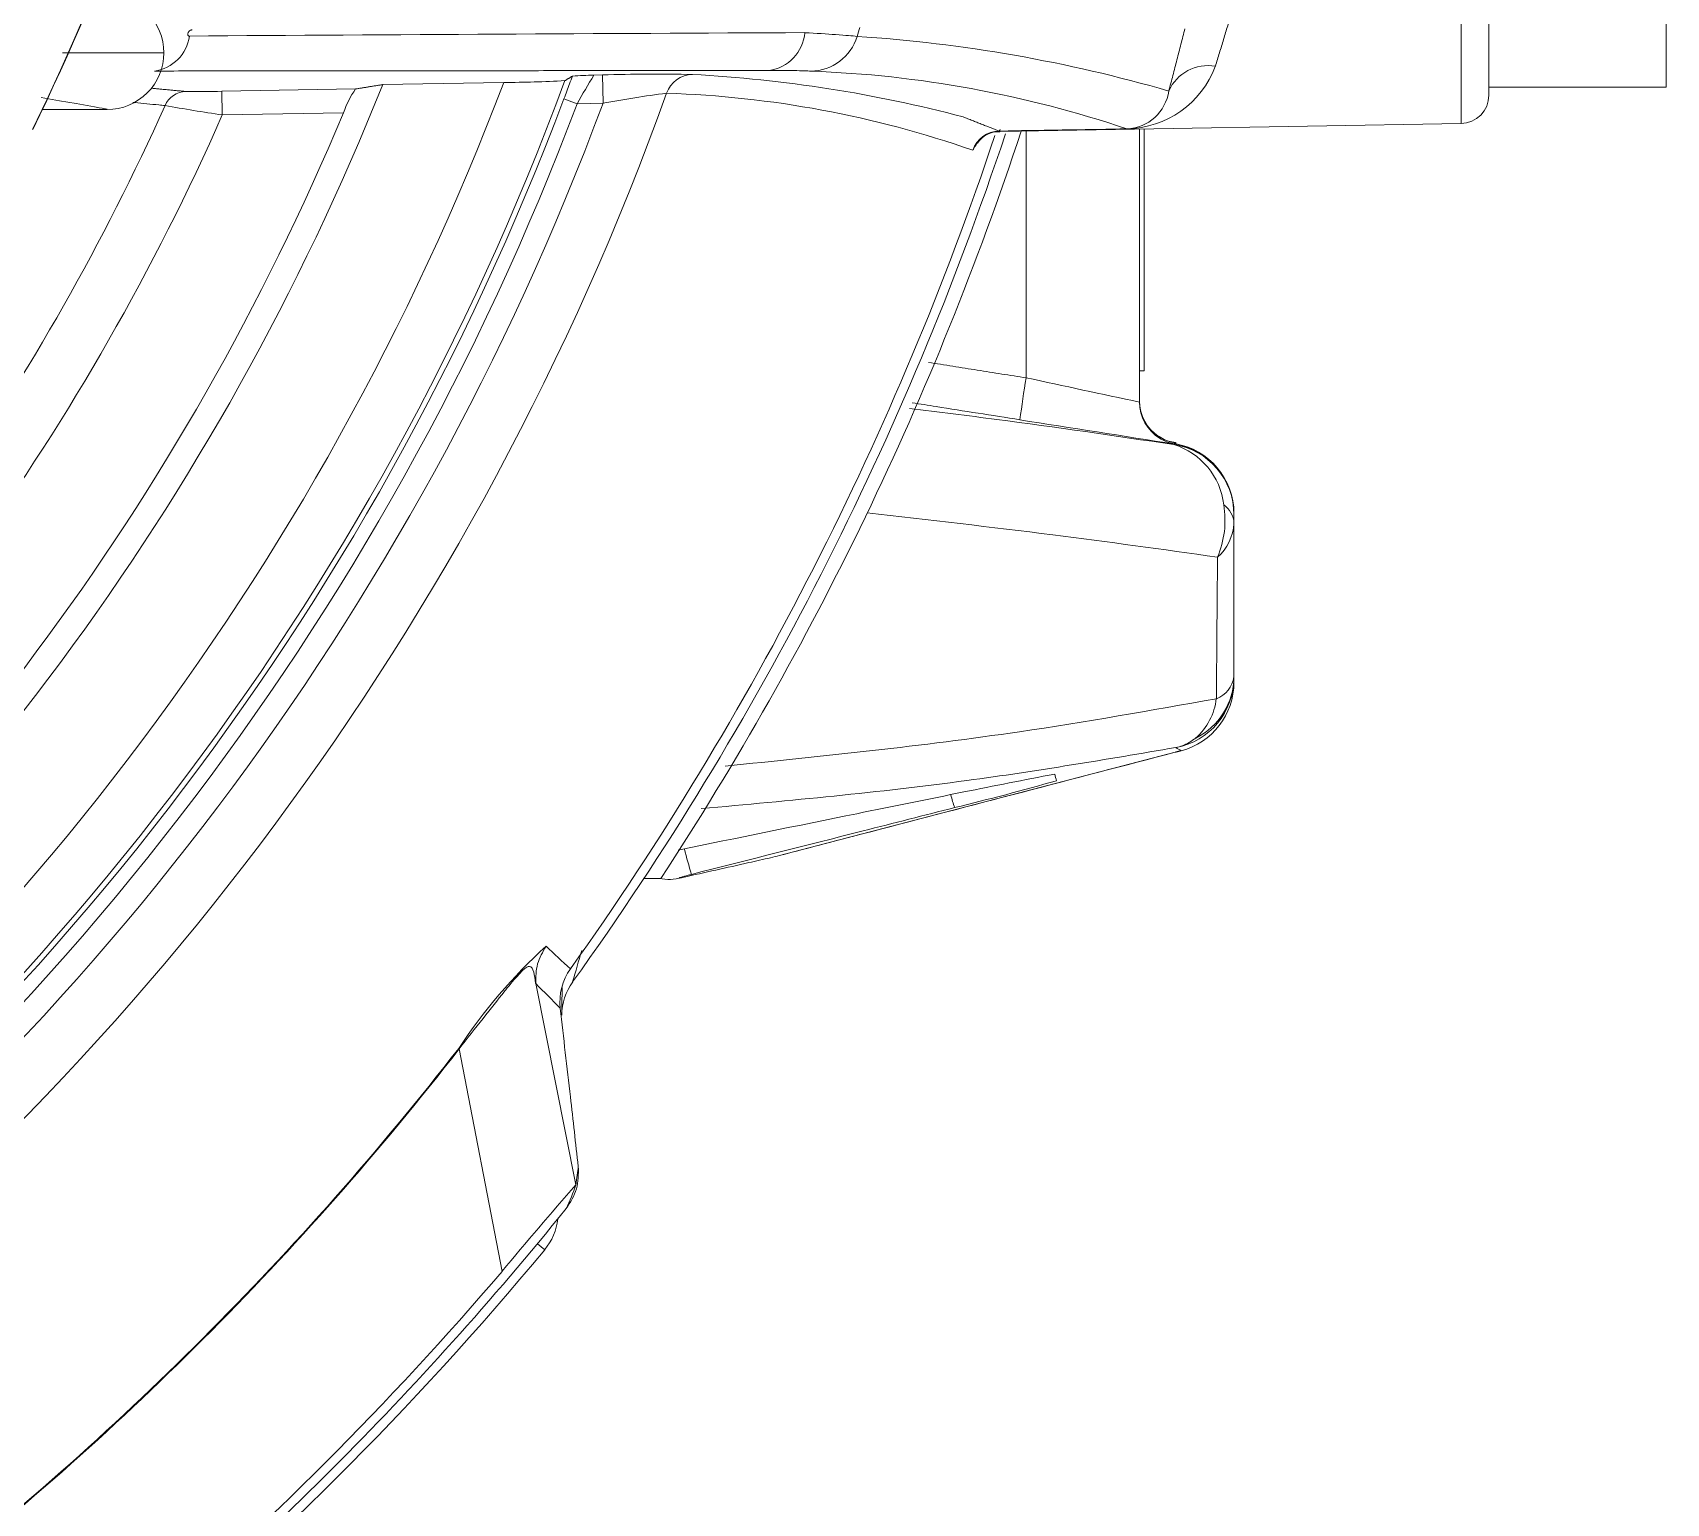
# Model space of a CAD drawing. Extents: x 8 to 113, y 2 to 87.
# Drawn here: x 109.13 to 110.861, y 34.307 to 35.864 of the extents above; entities that cross this region are included whole.
import ezdxf

# ---------------------------------------------------------------- set-up
doc = ezdxf.new("R2010")
doc.units = 0
doc.header["$MEASUREMENT"] = 0
doc.layers.add('OBJECT', color=7, linetype='CONTINUOUS')

msp = doc.modelspace()

# ---------------------------------------------------------------- linework, layer by layer
at = {"layer": 'OBJECT', "linetype": 'Continuous', "lineweight": 15}
for p, q in [((110.6727, 36.0256), (110.6727, 35.8093)), ((110.8607, 36.0256), (110.8607, 35.8062)), ((110.6432, 35.7677), (110.6432, 35.8879)), ((109.3307, 35.8018), (109.4722, 35.8043)), ((109.6292, 35.8111), (109.5009, 35.8089)), ((109.7247, 35.819), (109.7339, 35.8191)), ((109.7344, 35.7891), (109.7339, 35.8191)), ((110.6727, 35.8093), (110.6727, 35.7977)), ((110.6727, 35.8062), (110.8607, 35.8062)), ((109.3311, 35.7768), (109.3307, 35.8018)), ((109.707, 35.7887), (109.693, 35.7939)), ((109.7344, 35.7891), (109.707, 35.7887)), ((109.1406, 35.7826), (109.2092, 35.7826)), ((109.4594, 35.7791), (109.3311, 35.7768)), ((110.1552, 35.7592), (110.6432, 35.7677)), ((110.1827, 35.4986), (110.1827, 35.7597)), ((110.3027, 35.7618), (110.3027, 35.4727)), ((110.3077, 35.7619), (110.3077, 35.5057)), ((110.1322, 35.7498), (110.1307, 35.7466)), ((110.3077, 35.5057), (110.3027, 35.5057)), ((109.9213, 34.9927), (110.3403, 35.102)), ((109.9213, 34.9927), (109.9213, 34.9927)), ((109.7955, 34.9682), (109.7775, 34.9682)), ((109.7056, 34.6439), (109.6632, 34.857)), ((109.6274, 34.5524), (109.5821, 34.788)), ((109.6726, 34.5753), (109.6649, 34.5817))]:
    msp.add_line(p, q, dxfattribs=at)
at = {"layer": 'OBJECT', "linetype": 'Continuous', "lineweight": 15, "flags": 128}
msp.add_lwpolyline([(109.1391, 35.7952), (109.1586, 35.7919), (109.1763, 35.7888), (109.188, 35.7867), (109.1956, 35.7854), (109.2006, 35.7844), (109.2039, 35.7838), (109.2059, 35.7834), (109.2073, 35.7832), (109.2081, 35.783), (109.2086, 35.7829), (109.209, 35.7828), (109.2091, 35.7827), (109.2092, 35.7827), (109.2093, 35.7827), (109.2093, 35.7826), (109.2093, 35.7826), (109.2093, 35.7826), (109.2093, 35.7826), (109.2093, 35.7826), (109.2093, 35.7826), (109.2092, 35.7826), (109.2092, 35.7826), (109.2092, 35.7826), (109.2092, 35.7826), (109.2092, 35.7826), (109.2092, 35.7826), (109.2092, 35.7826), (109.2092, 35.7826), (109.2092, 35.7826)], dxfattribs=at)
at = {"layer": 'OBJECT', "linetype": 'Continuous', "lineweight": 15}
for centre, radius, start, end in [((106.9722, 36.8187), 2.3074, 332.557, 27.443), ((106.9722, 36.8187), 2.3128, 332.557, 27.443), ((106.9722, 36.8187), 2.4031, 333.8964, 26.1036), ((106.9722, 36.8187), 2.4032, 333.8964, 0), ((109.2092, 35.8426), 0.06, 359.972, 90.028), ((109.2535, 35.866), 0.0431, 277.8373, 352.3664), ((111.0514, -222.004), 257.8703, 90.245137, 90.390009), ((109.904, 35.8677), 0.0443, 278.0542, 355.019), ((109.9536, 35.8754), 0.0523, 271.2398, 342.7673), ((106.9727, 36.8182), 3.1787, 342.4546, 342.636), ((109.9031, 34.3147), 1.5485, 73.856, 86.282), ((109.2092, 35.8426), 0.06, 269.972, 0.028), ((109.9123, 34.6441), 1.1798, 71.363, 87.9393), ((110.2873, 35.8642), 0.1022, 271.151, 339.4115), ((110.3751, 35.7836), 0.0454, 79.9348, 155.8549), ((106.9727, 36.8182), 2.841, 306.0134, 339.2386), ((106.9727, 36.8182), 2.901, 305.4751, 339.7287), ((106.9727, 36.8182), 2.7223, 308.6592, 338.2371), ((109.569, 35.7397), 0.1164, 146.2749, 160.2123), ((109.6186, 37.2211), 1.41, 270.4307, 273.065), ((109.7611, 34.6584), 1.1611, 91.7932, 92.913), ((110.2725, 35.4784), 0.645, 148.1327, 151.2518), ((109.7909, 34.1143), 1.7058, 88.7122, 91.9168), ((109.8299, 35.7898), 0.0299, 91.2274, 160.5297), ((109.753, 34.396), 1.4257, 75.2511, 86.935), ((106.9727, 36.8182), 3.0068, 273.8025, 340.2009), ((106.9727, 36.8182), 2.9472, 273.9337, 339.5632), ((106.9727, 36.8182), 2.9067, 305.3048, 339.3669), ((106.9727, 36.8182), 2.9217, 305.3048, 339.3669), ((106.9727, 36.8182), 2.5186, 314.2236, 335.8244), ((109.2931, 35.7768), 0.0248, 91.2344, 156.256), ((109.6168, 37.7145), 1.9586, 259.8112, 261.6124), ((109.3054, 36.8666), 1.0651, 269.3117, 271.3629), ((109.9171, 34.8486), 0.9581, 96.9182, 100.9966), ((109.7672, 34.7118), 1.0885, 70.7492, 88.1823), ((110.2873, 35.8089), 0.0469, 272.5138, 351.7189), ((110.6427, 35.7977), 0.03, 271, 0), ((106.9727, 36.8182), 2.6951, 309.3168, 337.3213), ((106.9727, 36.8182), 2.5781, 312.4315, 336.1759), ((106.9727, 36.8182), 3.35, 324.4956, 341.4994), ((106.9727, 36.8182), 3.36, 324.3266, 341.585), ((106.9727, 36.8182), 3.375, 326.7599, 341.7193), ((110.1545, 35.7297), 0.03, 91.0246, 161.1089), ((110.1545, 35.7296), 0.03, 91.0057, 161.0105), ((110.1529, 35.7329), 0.026, 85.7193, 147.4762), ((110.2928, 35.762), 0.00343, 179.3626, 180.6374), ((111.0974, 35.3399), 0.9284, 170.1689, 172.939), ((114.8912, 57.0712), 22.0805, 257.68754, 258.00606), ((110.3477, 35.474), 0.045, 180, 237.3974), ((110.3477, 35.4727), 0.045, 180, 237.9674), ((120.6722, 101.8837), 67.2538, 261.021281, 261.162321), ((110.3477, 35.474), 0.045, 237.3973, 259.6664), ((110.3454, 35.4672), 0.0379, 234.7661, 258.8686), ((110.3477, 35.4727), 0.045, 237.9674, 260.4059), ((110.3168, 35.3556), 0.0755, 6.4129, 72.9798), ((110.3277, 35.3537), 0.075, 0, 81.4361), ((110.434, 35.4868), 0.1103, 211.1494, 211.7192), ((110.3277, 35.3544), 0.075, 0, 80.8283), ((110.3277, 35.3548), 0.075, 0, 80.406), ((110.2925, 35.3476), 0.1007, 337.2038, 9.3995), ((110.3764, 35.3427), 0.0264, 3.6577, 54.1751), ((110.351, 35.3474), 0.0518, 311.4787, 356.5974), ((110.3277, 35.1808), 0.075, 280.2891, 359.9999), ((110.3298, 35.1823), 0.0729, 296.3576, 359.6775), ((110.3737, 35.1861), 0.0293, 290.733, 351.7007), ((110.3276, 35.1762), 0.0751, 284.6659, 0.0148), ((110.3184, 35.1666), 0.0661, 311.413, 353.1829), ((110.3846, 35.1708), 0.0772, 235.6955, 240.5326), ((113.3057, 19.0863), 16.2889, 100.94562, 101.29039), ((105.6026, 33.8772), 4.7643, 14.5229, 14.6097), ((109.4595, 37.7057), 2.7399, 283.6665, 285.998), ((110.2368, 35.0893), 0.1378, 193.6327, 199.4767), ((110.2107, 35.095), 0.4016, 193.7671, 197.7334), ((109.8355, 35.3185), 0.3369, 283.0887, 284.7635), ((109.8037, 35.0204), 0.053, 259.5877, 285.031), ((110.0478, 34.4836), 0.557, 132.1334, 146.8223), ((110.3344, 35.5771), 0.9481, 225.8609, 227.9899), ((97.8064, 38.3334), 12.3928, 343.71779, 343.87792), ((109.7487, 34.8378), 0.06, 144.4956, 186.5184), ((106.6801, 31.8661), 4.2243, 44.5773, 45.0753), ((109.7526, 34.8226), 0.062, 144.3266, 179), ((106.9725, 36.8185), 3.3058, 307.8845, 322.1155), ((106.9737, 36.8172), 3.3047, 307.8807, 322.1193), ((109.7312, 34.9793), 0.2425, 231.9012, 232.0702), ((112.987, 31.7572), 4.3704, 138.6608, 140.2388), ((109.5346, 34.6998), 0.1799, 333.2556, 341.9096), ((106.9727, 36.8182), 3.5, 308.9328, 321.0672), ((109.6249, 34.615), 0.062, 320.2829, 353.5583), ((106.9727, 36.8182), 3.51, 309.6151, 320.2829), ((106.9727, 36.8182), 3.4902, 310.4808, 319.5192)]:
    msp.add_arc(centre, radius, start, end, dxfattribs=at)
for points in [[(110.4004, 35.8854), (110.383, 35.8283)], [(110.3337, 35.8022), (110.3508, 35.8681)], [(109.2692, 35.8426), (109.162, 35.8426)], [(109.9102, 35.8239), (109.2593, 35.8233)], [(109.2556, 35.8051), (109.2926, 35.8016)], [(109.5009, 35.8089), (109.4722, 35.8043)], [(109.7021, 35.818), (109.694, 35.8131)], [(110.116, 35.7747), (110.1539, 35.7597)], [(110.1539, 35.7597), (110.154, 35.7596)], [(110.154, 35.7596), (110.1551, 35.7615)], [(110.1322, 35.7498), (110.1261, 35.7394)], [(110.1261, 35.7394), (110.1261, 35.7394)], [(110.079, 35.5148), (110.1827, 35.4984)], [(110.1827, 35.4984), (110.1827, 35.4986)], [(110.3027, 35.4727), (110.3027, 35.474)], [(110.3369, 35.4305), (110.3345, 35.431)], [(110.3415, 35.4297), (110.3369, 35.4305)], [(110.3389, 35.4278), (110.3396, 35.4284)], [(110.3396, 35.4284), (110.3402, 35.4283)], [(110.3402, 35.4288), (110.3415, 35.4297)], [(110.4027, 35.3559), (110.4027, 35.3548)], [(110.4027, 35.3544), (110.4027, 35.3537)], [(110.3403, 35.102), (110.3466, 35.1036)], [(109.6632, 34.857), (109.6632, 34.857)], [(109.6911, 34.8531), (109.6906, 34.8237)], [(109.7056, 34.6439), (109.7082, 34.6633)]]:
    msp.add_open_spline(points, degree=1, dxfattribs=at)
for points, knots in [([(109.299, 35.8669), (109.2987, 35.8668), (109.2979, 35.8668), (109.2967, 35.8661), (109.2957, 35.865), (109.2951, 35.8641), (109.2947, 35.8632), (109.2945, 35.8624), (109.2945, 35.8616), (109.2948, 35.8609), (109.2953, 35.8604), (109.2959, 35.8603), (109.2961, 35.8603)], [0, 0, 0, 0, 0.11179, 0.308323, 0.405355, 0.512738, 0.582945, 0.64962, 0.723408, 0.796438, 0.884273, 1, 1, 1, 1]), ([(109.9482, 35.8639), (109.96, 35.8632), (109.9881, 35.8615), (109.9979, 35.8605), (110.0035, 35.86)], [0, 0, 0, 0, 0.422663, 1, 1, 1, 1]), ([(109.9547, 35.8232), (109.9502, 35.8234), (109.9423, 35.8238), (109.9198, 35.8238), (109.9102, 35.8239)], [0, 0, 0, 0, 0.576404, 1, 1, 1, 1]), ([(109.693, 35.7939), (109.695, 35.7994), (109.6982, 35.8078), (109.701, 35.8153), (109.7021, 35.818)], [0, 0, 0, 0, 0.637342, 1, 1, 1, 1]), ([(109.2704, 35.7868), (109.2682, 35.787), (109.2576, 35.788), (109.2463, 35.7891), (109.2371, 35.79), (109.2365, 35.79)], [0, 0, 0, 0, 0.189142, 0.945708, 1, 1, 1, 1]), ([(110.1539, 35.7597), (110.1793, 35.7602), (110.2245, 35.761), (110.2696, 35.7617), (110.2894, 35.7621)], [0, 0, 0, 0, 0.56264, 1, 1, 1, 1]), ([(110.2894, 35.762), (110.2544, 35.7614), (110.2092, 35.7606), (110.1641, 35.7598), (110.154, 35.7596)], [0, 0, 0, 0, 0.775375, 1, 1, 1, 1]), ([(110.059, 35.466), (110.0899, 35.4622), (110.184, 35.4506), (110.2766, 35.437), (110.3389, 35.4278)], [0, 0, 0, 0, 0.328103, 1, 1, 1, 1]), ([(110.1761, 35.454), (110.1465, 35.4587), (110.1084, 35.4647), (110.0704, 35.4707), (110.062, 35.4721)], [0, 0, 0, 0, 0.779236, 1, 1, 1, 1]), ([(110.3402, 35.4283), (110.3402, 35.4284), (110.3402, 35.4285), (110.3402, 35.4287), (110.3402, 35.4288)], [0, 0, 0, 0, 0.306144, 1, 1, 1, 1]), ([(110.3853, 35.3086), (110.3273, 35.3167), (110.2046, 35.3337), (110.0798, 35.348), (110.014, 35.3555)], [0, 0, 0, 0, 0.472541, 1, 1, 1, 1]), ([(110.4027, 35.3548), (110.4027, 35.3547), (110.4027, 35.3546), (110.4027, 35.3544), (110.4027, 35.3544)], [0, 0, 0, 0, 0.816359, 1, 1, 1, 1]), ([(110.4027, 35.3537), (110.4027, 35.3534), (110.4027, 35.3529), (110.4027, 35.3492), (110.4027, 35.3462), (110.4027, 35.3448), (110.4027, 35.3443)], [0, 0, 0, 0, 0.530139, 0.827809, 0.942251, 1, 1, 1, 1]), ([(110.4027, 35.3443), (110.4027, 35.3244), (110.4027, 35.2695), (110.4027, 35.216), (110.4027, 35.1819)], [0, 0, 0, 0, 0.363151, 1, 1, 1, 1]), ([(110.3841, 35.1587), (110.3843, 35.1895), (110.3847, 35.239), (110.3851, 35.2896), (110.3853, 35.3086)], [0, 0, 0, 0, 0.623159, 1, 1, 1, 1]), ([(110.4027, 35.1819), (110.4027, 35.1815), (110.4027, 35.1809), (110.4027, 35.1809), (110.4027, 35.1808)], [0, 0, 0, 0, 0.678854, 1, 1, 1, 1]), ([(110.4027, 35.1808), (110.4027, 35.18), (110.4027, 35.1785), (110.4027, 35.177), (110.4027, 35.1763)], [0, 0, 0, 0, 0.529531, 1, 1, 1, 1]), ([(109.8636, 35.0873), (109.9678, 35.0979), (110.1426, 35.1157), (110.3147, 35.1464), (110.3841, 35.1587)], [0, 0, 0, 0, 0.596682, 1, 1, 1, 1]), ([(110.3411, 35.107), (110.3434, 35.1076), (110.3508, 35.1093), (110.3575, 35.1138), (110.3622, 35.117)], [0, 0, 0, 0, 0.311848, 1, 1, 1, 1]), ([(110.3411, 35.107), (110.2675, 35.0945), (110.1011, 35.0663), (109.9324, 35.0509), (109.8383, 35.0423)], [0, 0, 0, 0, 0.442559, 1, 1, 1, 1]), ([(109.9213, 34.9927), (109.9536, 35.0011), (110.0932, 35.0375), (110.2329, 35.0739), (110.3403, 35.102)], [0, 0, 0, 0, 0.230946, 1, 1, 1, 1]), ([(110.1167, 35.06), (110.0789, 35.0523), (109.9779, 35.0318), (109.877, 35.0113), (109.8138, 34.9985)], [0, 0, 0, 0, 0.374012, 1, 1, 1, 1]), ([(110.1069, 35.0434), (110.0746, 35.0352), (109.9817, 35.0116), (109.8888, 34.9881), (109.8282, 34.9727)], [0, 0, 0, 0, 0.347831, 1, 1, 1, 1]), ([(109.819, 34.9695), (109.8423, 34.9747), (109.8732, 34.9815), (109.9041, 34.9886), (109.9118, 34.9903)], [0, 0, 0, 0, 0.752711, 1, 1, 1, 1]), ([(109.8282, 34.9727), (109.8266, 34.9723), (109.8235, 34.9715), (109.8195, 34.9704), (109.8166, 34.9695), (109.815, 34.969), (109.8149, 34.9688), (109.8161, 34.9689), (109.818, 34.9693), (109.819, 34.9695)], [0, 0, 0, 0, 0.157188, 0.302155, 0.442859, 0.580981, 0.719254, 0.859587, 1, 1, 1, 1]), ([(109.6741, 34.8967), (109.6705, 34.8906), (109.6634, 34.8783), (109.6632, 34.8641), (109.6632, 34.857)], [0, 0, 0, 0, 0.499999, 1, 1, 1, 1]), ([(109.6632, 34.857), (109.6632, 34.857), (109.6631, 34.8572), (109.6615, 34.8651), (109.661, 34.8785), (109.6522, 34.8741), (109.6441, 34.8657), (109.6374, 34.8579), (109.6243, 34.8418), (109.6078, 34.8209), (109.5906, 34.799), (109.5821, 34.788), (109.5821, 34.788)], [0, 0, 0, 0, 0.000008, 0.011235, 0.408406, 0.550964, 0.581776, 0.700643, 0.724685, 0.86239, 0.999992, 1, 1, 1, 1]), ([(109.6891, 34.831), (109.6926, 34.7997), (109.699, 34.7438), (109.7054, 34.6879), (109.7082, 34.6633)], [0, 0, 0, 0, 0.56, 1, 1, 1, 1]), ([(109.7082, 34.6633), (109.7083, 34.6552), (109.7085, 34.6391), (109.6997, 34.6256), (109.6953, 34.6188)], [0, 0, 0, 0, 0.49976, 1, 1, 1, 1])]:
    msp.add_open_spline(points, degree=3, knots=knots, dxfattribs=at)

doc.saveas('drawing.dxf')
